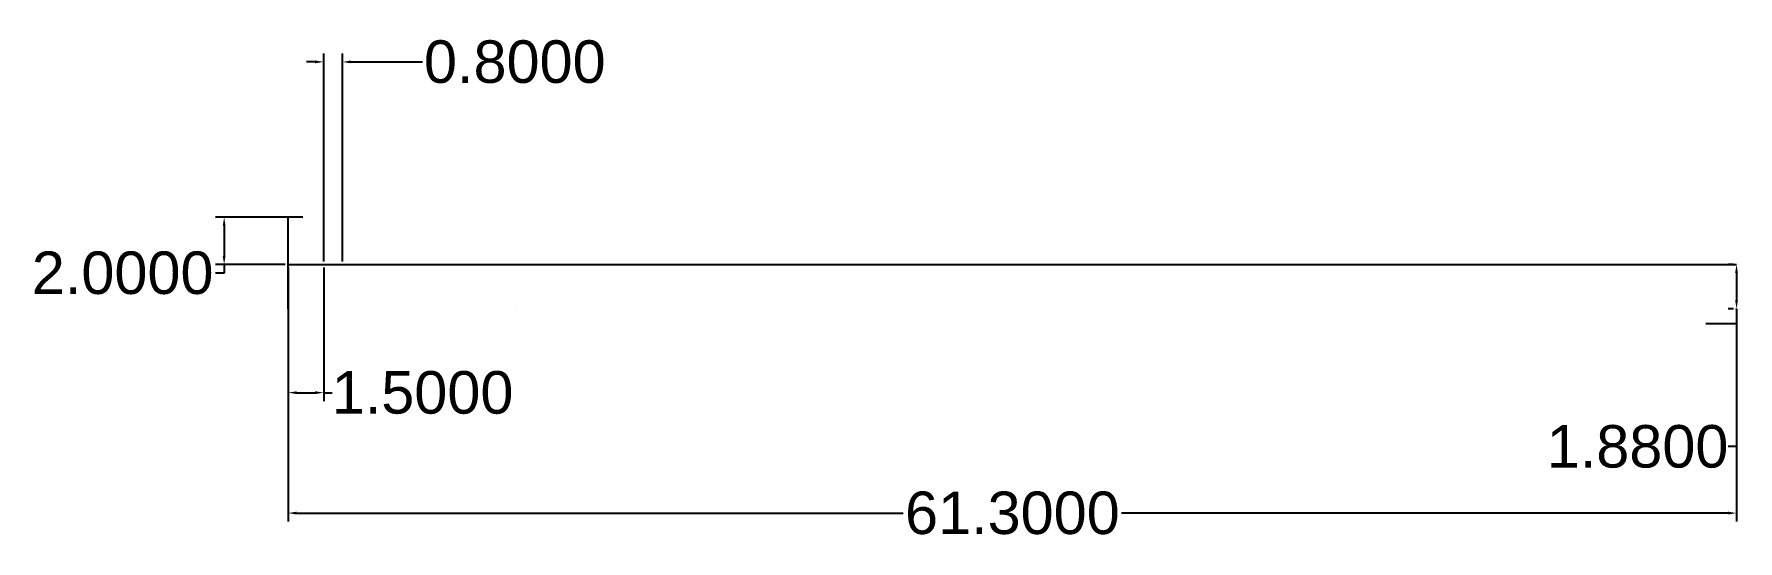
# Model space of a CAD drawing. Header units: inches. Extents: x -0.5 to 35.5, y 6 to 16.7.
import ezdxf

# ---------------------------------------------------------------- set-up
doc = ezdxf.new("R2010")
doc.units = ezdxf.units.IN
doc.header["$MEASUREMENT"] = 0
doc.styles.get("Standard").update_dxf_attribs({"font": 'Arial.ttf'})
doc.dimstyles.get("Standard").update_dxf_attribs({"dimtxt": 0.9, "dimasz": 0.18, "dimexe": 0.18, "dimexo": 0.0625, "dimgap": 0.09, "dimtad": 0, "dimtih": 1, "dimtoh": 1, "dimdec": 4, "dimlfac": 2, "dimzin": 0, "dimdsep": 46, "dimtxsty": 'Standard', "dimcen": 0.09, "dimadec": 0, "dimazin": 0, "dimtfac": 1, "dimtdec": 4, "dimtofl": 0, "dimtmove": 0, "dimatfit": 3, "dimfxl": 1, "dimtolj": 1, "dimtzin": 0, "dimarcsym": 0})

# ---------------------------------------------------------------- blocks, each defined once
blk = doc.blocks.new('*D2')
at = {"color": 0, "lineweight": -2, "transparency": 16777216}
for p, q in [((4.849, 10.824), (4.849, 6.381)), ((35.499, 10.824), (35.499, 6.381)), ((5.029, 6.561), (17.861, 6.561)), ((35.319, 6.561), (22.486, 6.561))]:
    blk.add_line(p, q, dxfattribs=at)
at = {"color": 0, "transparency": 16777216}
for points in [[(5.029, 6.591), (5.029, 6.531), (4.849, 6.561)], [(35.319, 6.591), (35.319, 6.531), (35.499, 6.561)]]:
    blk.add_solid(points, dxfattribs=at)
at = {"layer": 'Defpoints', "color": 0, "transparency": 16777216}
for p in [(4.849, 10.887), (35.499, 10.887), (35.499, 6.561)]:
    blk.add_point(p, dxfattribs=at)
at = {"color": 0, "transparency": 16777216, "insert": (20.174, 6.561), "char_height": 0.9, "attachment_point": 5}
blk.add_mtext('\\A1;61.3000', dxfattribs=at)
blk = doc.blocks.new('*D3')
at = {"color": 0, "lineweight": -2, "transparency": 16777216}
for p, q in [((4.849, 11.764), (4.849, 8.932)), ((5.599, 11.764), (5.599, 8.932)), ((5.029, 9.112), (5.419, 9.112)), ((5.599, 9.112), (5.779, 9.112))]:
    blk.add_line(p, q, dxfattribs=at)
at = {"color": 0, "transparency": 16777216}
for points in [[(5.029, 9.142), (5.029, 9.082), (4.849, 9.112)], [(5.419, 9.142), (5.419, 9.082), (5.599, 9.112)]]:
    blk.add_solid(points, dxfattribs=at)
at = {"layer": 'Defpoints', "color": 0, "transparency": 16777216}
for p in [(4.849, 11.827), (5.599, 11.827), (5.599, 9.112)]:
    blk.add_point(p, dxfattribs=at)
at = {"color": 0, "transparency": 16777216, "insert": (7.692, 9.112), "char_height": 0.9, "attachment_point": 5}
blk.add_mtext('\\A1;1.5000', dxfattribs=at)
blk = doc.blocks.new('*D4')
at = {"color": 0, "lineweight": -2, "transparency": 16777216}
for p, q in [((5.161, 12.827), (3.313, 12.827)), ((3.493, 12.647), (3.493, 12.007)), ((4.786, 11.827), (3.313, 11.827)), ((3.493, 11.647), (3.313, 11.647)), ((3.493, 11.827), (3.493, 11.647))]:
    blk.add_line(p, q, dxfattribs=at)
at = {"color": 0, "transparency": 16777216}
for points in [[(3.463, 12.647), (3.523, 12.647), (3.493, 12.827)], [(3.463, 12.007), (3.523, 12.007), (3.493, 11.827)]]:
    blk.add_solid(points, dxfattribs=at)
at = {"layer": 'Defpoints', "color": 0, "transparency": 16777216}
for p in [(5.224, 12.827), (3.493, 11.827), (4.849, 11.827)]:
    blk.add_point(p, dxfattribs=at)
at = {"color": 0, "transparency": 16777216, "insert": (1.345, 11.647), "char_height": 0.9, "attachment_point": 5}
blk.add_mtext('\\A1;2.0000', dxfattribs=at)
blk = doc.blocks.new('*D5')
at = {"color": 0, "lineweight": -2, "transparency": 16777216}
for p, q in [((5.599, 11.889), (5.599, 16.299)), ((5.999, 11.889), (5.999, 16.299)), ((5.419, 16.119), (5.239, 16.119)), ((6.179, 16.119), (7.688, 16.119))]:
    blk.add_line(p, q, dxfattribs=at)
at = {"color": 0, "transparency": 16777216}
for points in [[(5.419, 16.149), (5.419, 16.089), (5.599, 16.119)], [(6.179, 16.149), (6.179, 16.089), (5.999, 16.119)]]:
    blk.add_solid(points, dxfattribs=at)
at = {"layer": 'Defpoints', "color": 0, "transparency": 16777216}
for p in [(5.999, 16.119), (5.599, 11.827, -2.2), (5.999, 11.827)]:
    blk.add_point(p, dxfattribs=at)
at = {"color": 0, "transparency": 16777216, "insert": (9.644, 16.119), "char_height": 0.9, "attachment_point": 5}
blk.add_mtext('\\A1;0.8000', dxfattribs=at)
blk = doc.blocks.new('*D6')
at = {"color": 0, "lineweight": -2, "transparency": 16777216}
for p, q in [((35.436, 11.827), (35.319, 11.827)), ((35.499, 11.647), (35.499, 11.067)), ((35.436, 10.887), (35.319, 10.887)), ((35.499, 10.887), (35.499, 7.969)), ((35.499, 7.969), (35.319, 7.969))]:
    blk.add_line(p, q, dxfattribs=at)
at = {"color": 0, "transparency": 16777216}
for points in [[(35.469, 11.647), (35.529, 11.647), (35.499, 11.827)], [(35.469, 11.067), (35.529, 11.067), (35.499, 10.887)]]:
    blk.add_solid(points, dxfattribs=at)
at = {"layer": 'Defpoints', "color": 0, "transparency": 16777216}
for p in [(35.499, 11.827), (35.499, 10.887), (35.499, 10.887)]:
    blk.add_point(p, dxfattribs=at)
at = {"color": 0, "transparency": 16777216, "insert": (33.405, 7.969), "char_height": 0.9, "attachment_point": 5}
blk.add_mtext('\\A1;1.8800', dxfattribs=at)

msp = doc.modelspace()

# ---------------------------------------------------------------- linework, layer by layer
msp.add_line((34.848815, 10.576803), (35.498815, 10.576803))
at = {"extrusion": (1, 0, 0)}
for points, elevation in [([(10.886803, 2.2), (12.823947, 2.2)], 4.848815), ([(10.886803, 2.2), (10.886803, 0)], 4.848815), ([(10.886803, 0), (10.886803, 2.2)], 9.658815)]:
    msp.add_lwpolyline(points, dxfattribs=dict(at, elevation=elevation))
for points in [[(4.848815, 11.826803), (35.498815, 11.826803)], [(35.498815, 10.886803), (35.498815, 10.886803), (35.498815, 10.886803), (35.498815, 10.886803)]]:
    msp.add_lwpolyline(points)
at = {"extrusion": (0, -1, 0), "elevation": -10.886803}
msp.add_lwpolyline([(4.848815, 2.2), (4.848815, 0)], dxfattribs=at)
at = {"elevation": 2.2}
msp.add_lwpolyline([(35.498815, 10.886803), (35.492258, 10.880246), (35.498815, 10.886803)], dxfattribs=at)

# ---------------------------------------------------------------- dimensions: what is measured, and where the dimension line sits
for base, p1, p2, picture, middle in [((5.998815, 16.118573, 2.2), (5.598815, 11.826803), (5.998815, 11.826803, 2.2), '*D5', (9.64415, 16.118573, 2.2)), ((5.598815, 9.112372), (4.848815, 11.826803), (5.598815, 11.826803), '*D3', (7.692144, 9.112372)), ((35.498815, 6.561321), (4.848815, 10.886803), (35.498815, 10.886803), '*D2', (20.173815, 6.561321))]:
    dim = msp.add_linear_dim(base=base, p1=p1, p2=p2, dimstyle='Standard')
    dim.commit()
    dim.dimension.update_dxf_attribs({"geometry": picture, "text_midpoint": middle, "dimtype": 160})
dim = msp.add_linear_dim(base=(3.493184, 11.826803), p1=(5.223815, 12.826803), p2=(4.848815, 11.826803), angle=90, dimstyle='Standard')
dim.commit()
dim.dimension.update_dxf_attribs({"geometry": '*D4', "text_midpoint": (1.344603, 11.646803)})
dim = msp.add_linear_dim(base=(35.498815, 10.886803), p1=(35.498815, 11.826803), p2=(35.498815, 10.886803), angle=90, dimstyle='Standard')
dim.commit()
dim.dimension.update_dxf_attribs({"geometry": '*D6', "text_midpoint": (33.405486, 7.969072), "dimtype": 160})

doc.saveas('drawing.dxf')
